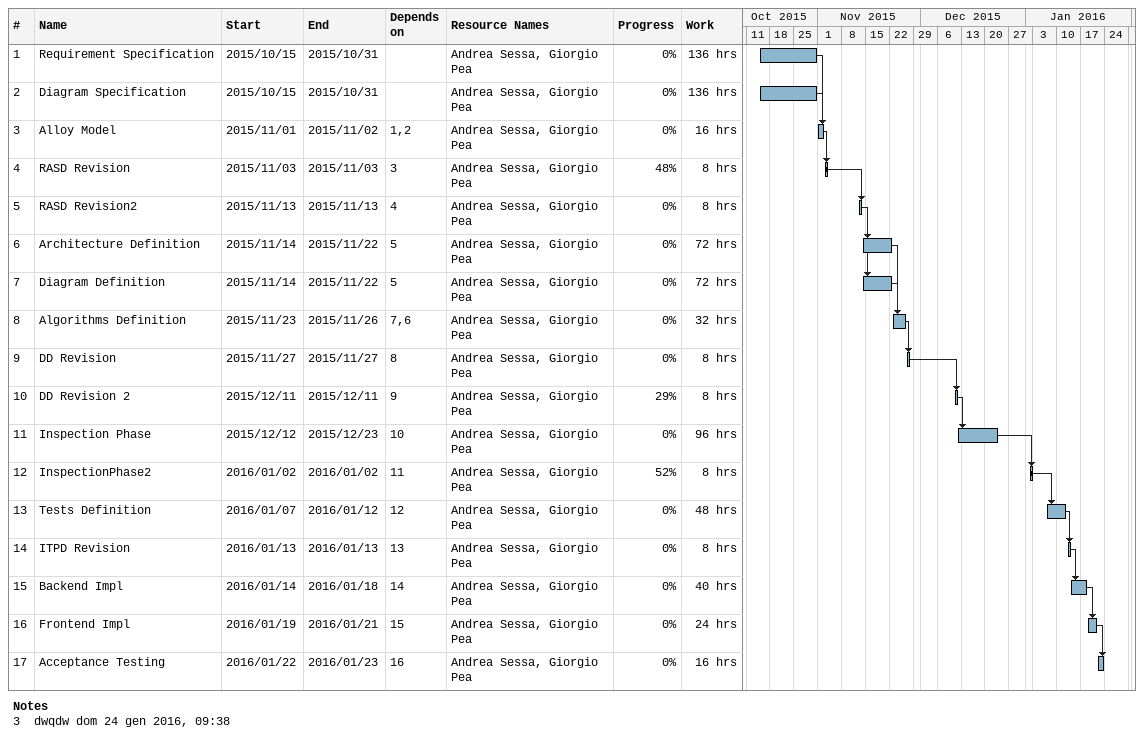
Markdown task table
| ID | Task | Start | Finish | Predecessors | Resources | % complete | Work (h) |
|---|---|---|---|---|---|---|---|
| 1 | Requirement Specification | 2015-10-15 | 2015-10-31 |  | Andrea Sessa, Giorgio Pea | 0 | 136 |
| 2 | Diagram Specification | 2015-10-15 | 2015-10-31 |  | Andrea Sessa, Giorgio Pea | 0 | 136 |
| 3 | Alloy Model | 2015-11-01 | 2015-11-02 | 1, 2 | Andrea Sessa, Giorgio Pea | 0 | 16 |
| 4 | RASD Revision | 2015-11-03 | 2015-11-03 | 3 | Andrea Sessa, Giorgio Pea | 48 | 8 |
| 5 | RASD Revision2 | 2015-11-13 | 2015-11-13 | 4 | Andrea Sessa, Giorgio Pea | 0 | 8 |
| 6 | Architecture Definition | 2015-11-14 | 2015-11-22 | 5 | Andrea Sessa, Giorgio Pea | 0 | 72 |
| 7 | Diagram Definition | 2015-11-14 | 2015-11-22 | 5 | Andrea Sessa, Giorgio Pea | 0 | 72 |
| 8 | Algorithms Definition | 2015-11-23 | 2015-11-26 | 7, 6 | Andrea Sessa, Giorgio Pea | 0 | 32 |
| 9 | DD Revision | 2015-11-27 | 2015-11-27 | 8 | Andrea Sessa, Giorgio Pea | 0 | 8 |
| 10 | DD Revision 2 | 2015-12-11 | 2015-12-11 | 9 | Andrea Sessa, Giorgio Pea | 29 | 8 |
| 11 | Inspection Phase | 2015-12-12 | 2015-12-23 | 10 | Andrea Sessa, Giorgio Pea | 0 | 96 |
| 12 | InspectionPhase2 | 2016-01-02 | 2016-01-02 | 11 | Andrea Sessa, Giorgio Pea | 52 | 8 |
| 13 | Tests Definition | 2016-01-07 | 2016-01-12 | 12 | Andrea Sessa, Giorgio Pea | 0 | 48 |
| 14 | ITPD Revision | 2016-01-13 | 2016-01-13 | 13 | Andrea Sessa, Giorgio Pea | 0 | 8 |
| 15 | Backend Impl | 2016-01-14 | 2016-01-18 | 14 | Andrea Sessa, Giorgio Pea | 0 | 40 |
| 16 | Frontend Impl | 2016-01-19 | 2016-01-21 | 15 | Andrea Sessa, Giorgio Pea | 0 | 24 |
| 17 | Acceptance Testing | 2016-01-22 | 2016-01-23 | 16 | Andrea Sessa, Giorgio Pea | 0 | 16 |

Notes
- 3: dwqdw dom 24 gen 2016, 09:38
